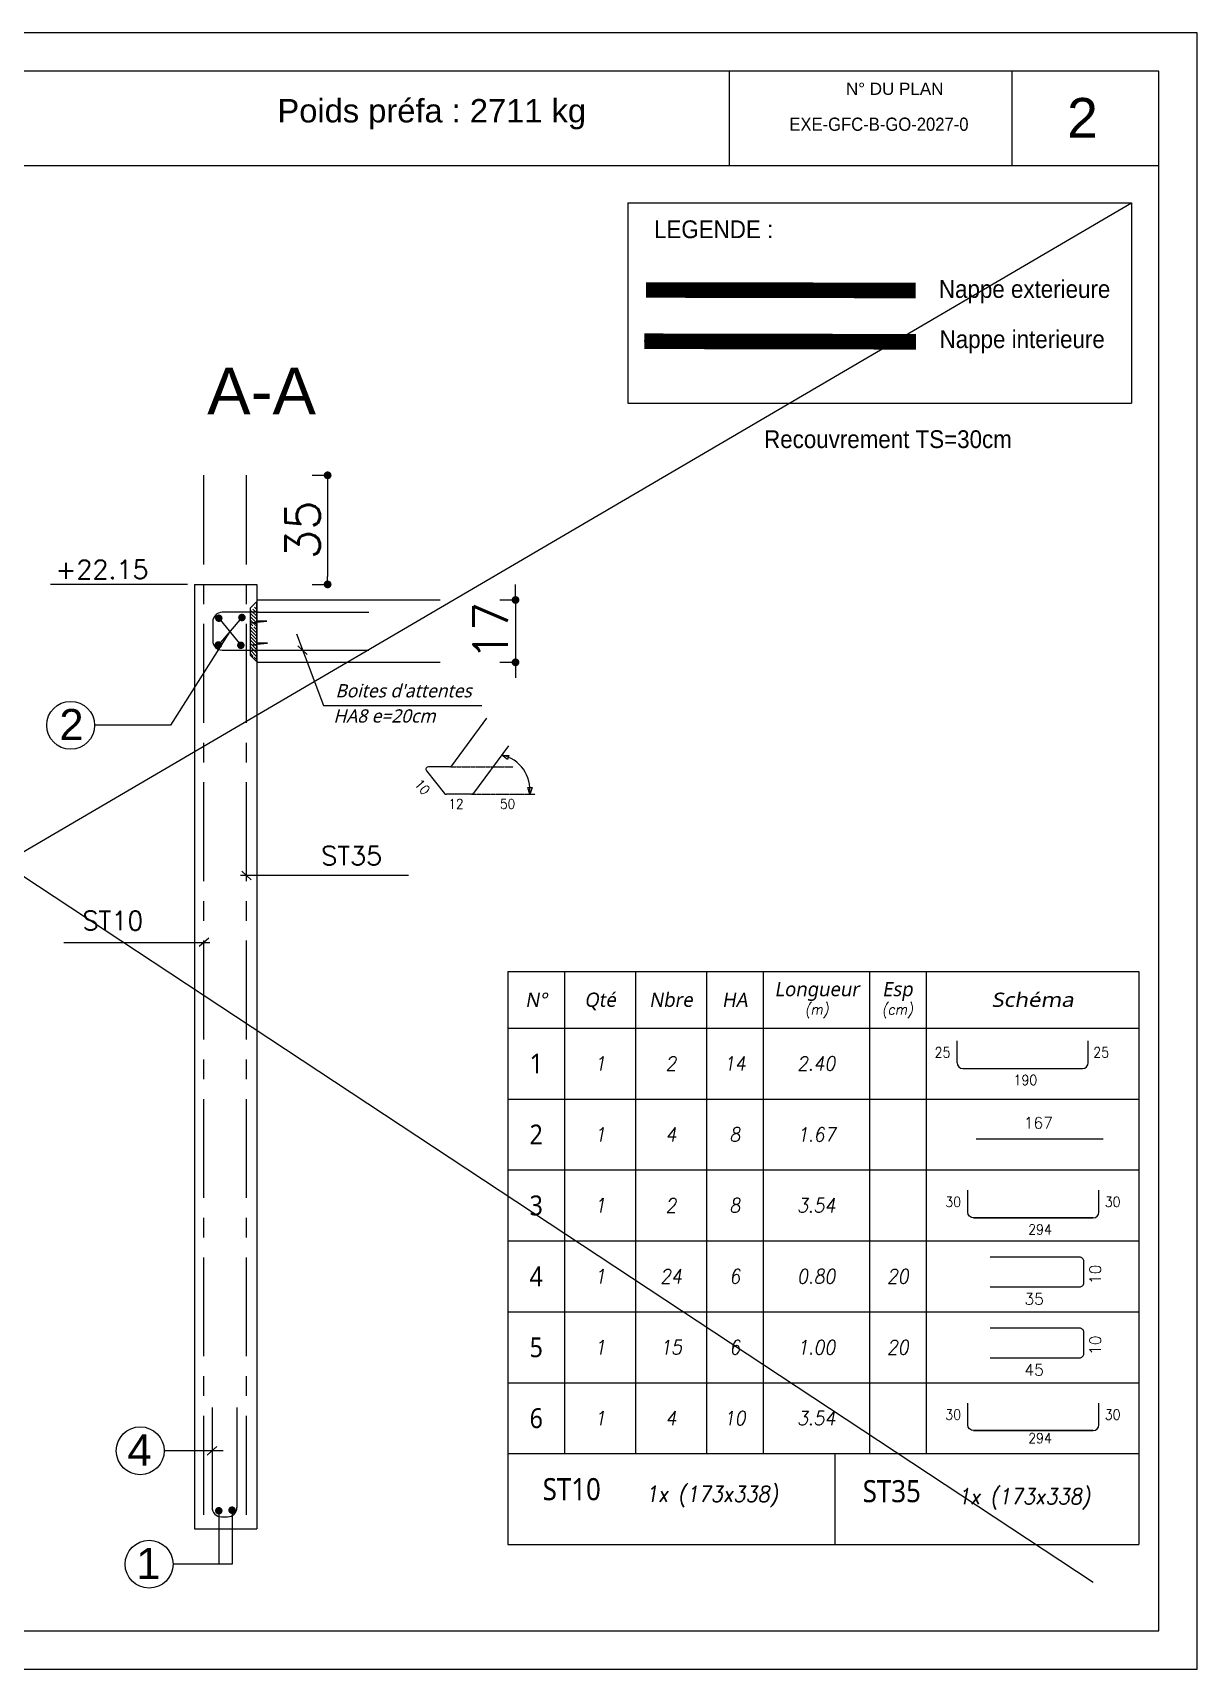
# Model space of a CAD drawing. Header units: millimetres. Extents: x -21776 to 63757, y -7870 to 8483.
# Drawn here: x -20762 to -20389, y 1179 to 1704 of the extents above; entities that cross this region are included whole.
import ezdxf
from ezdxf.enums import TextEntityAlignment as Align

# ---------------------------------------------------------------- set-up
doc = ezdxf.new("R2010")
doc.units = ezdxf.units.MM
doc.header["$PDMODE"] = 34
for name, pattern in [('AXESX2', [101.6, 63.5, -12.7, 12.7, -12.7]), ('HIDDEN', [0.375, 0.25, -0.125]), ('HIDDEN2', [0.1875, 0.125, -0.0625])]:
    doc.linetypes.add(name, pattern=pattern)
for name, color, linetype in [('COTATION', 1, 'Continuous'), ('D2D(20)', 3, 'Continuous'), ('GO-CARTOUCHE', 7, 'Continuous'), ('GO-FER-HA', 140, 'Continuous'), ('GO-MUR-SUP', 255, 'HIDDEN'), ('GO-TEXTE', 9, 'Continuous'), ('GO-TEXTE-FER', 3, 'Continuous'), ('PREDALLES', 7, 'Continuous'), ('préfa v', 2, 'Continuous'), ('STR_ACIER_BAS', 6, 'Continuous'), ('STR_AXES', 4, 'AXESX2'), ('STR_TXT', 102, 'Continuous'), ('TEXTE-ACIER', 3, 'Continuous')]:
    doc.layers.add(name, color=color, linetype=linetype)
doc.styles.add('FIN', font='romans.shx')
doc.styles.add('Lucida', font='')
doc.styles.get("Standard").update_dxf_attribs({"font": 'romans.shx'})
doc.styles.add('Tableau', font='romans.shx', dxfattribs={"width": 0.9, "oblique": 10})
doc.styles.add('Tableau2', font='trebuc.TTF', dxfattribs={"width": 0.9, "oblique": 10})
doc.styles.add('TEXTE', font='romans.shx')
doc.styles.add('TEXTEBA', font='ARIAL.TTF')
doc.styles.get('Lucida').set_extended_font_data('Lucida Sans', italic=True)
doc.dimstyles.new('COUPE-20', dxfattribs={"dimscale": 0.5, "dimtxt": 22, "dimasz": 5, "dimexe": 0.05, "dimexo": 0, "dimgap": 5, "dimtad": 1, "dimdsep": 46, "dimtxsty": 'Standard', "dimblk1": 'DOT', "dimblk2": 'DOT', "dimsah": 1, "dimcen": 0, "dimdle": 150, "dimclrd": 1, "dimclre": 1, "dimclrt": 7, "dimadec": 0, "dimazin": 0, "dimtfac": 1, "dimtix": 1, "dimtmove": 2, "dimatfit": 3, "dimldrblk": 'DOT', "dimfxl": 0, "dimtvp": 1, "dimtolj": 1, "dimtzin": 0, "dimarcsym": 0})

# ---------------------------------------------------------------- blocks, each defined once
blk = doc.blocks.new('_DOT')
at = {"color": 0, "linetype": 'ByBlock'}
blk.add_line((-0.5, 0), (-1, 0), dxfattribs=at)
at = {"color": 0, "linetype": 'ByBlock', "const_width": 0.5}
blk.add_lwpolyline([(-0.25, 0, 1), (0.25, 0, 1)], format="xyb", close=True, dxfattribs=at)
blk = doc.blocks.new('*D1004')
at = {"layer": 'COTATION', "color": 1, "lineweight": -2}
for p, q in [((-20672.84, 1562.01), (-20667.82, 1562.01)), ((-20667.84, 1559.51), (-20667.84, 1529.51)), ((-20672.84, 1527.01), (-20667.82, 1527.01))]:
    blk.add_line(p, q, dxfattribs=at)
at = {"layer": 'DEFPOINTS', "color": 0}
for p in [(-20678.82, 1562.01), (-20678.82, 1527.01), (-20667.84, 1527.01)]:
    blk.add_point(p, dxfattribs=at)
at = {"layer": 'COTATION', "color": 1, "lineweight": -2, "xscale": 2.5, "yscale": 2.5, "zscale": 2.5}
for p, rotation in [((-20667.84, 1562.01), 90), ((-20667.84, 1527.01), 270)]:
    blk.add_blockref('_DOT', p, dxfattribs=dict(at, rotation=rotation))
at = {"layer": 'COTATION', "color": 7, "insert": (-20675.84, 1544.51), "char_height": 11, "attachment_point": 5, "rotation": 90}
blk.add_mtext('\\A1;35', dxfattribs=at)
blk = doc.blocks.new('*D1005')
at = {"layer": 'COTATION', "color": 1, "lineweight": -2}
for p, q in [((-20607.55, 1524.51), (-20607.55, 1527.01)), ((-20612.55, 1522.01), (-20607.52, 1522.01)), ((-20607.55, 1522.01), (-20607.55, 1502.01)), ((-20612.55, 1502.01), (-20607.52, 1502.01)), ((-20607.55, 1499.51), (-20607.55, 1497.01))]:
    blk.add_line(p, q, dxfattribs=at)
at = {"layer": 'DEFPOINTS', "color": 0}
for p in [(-20620.43, 1522.01), (-20620.43, 1502.01), (-20607.55, 1502.01)]:
    blk.add_point(p, dxfattribs=at)
at = {"layer": 'COTATION', "color": 1, "lineweight": -2, "xscale": 2.5, "yscale": 2.5, "zscale": 2.5}
for p, rotation in [((-20607.55, 1522.01), 270), ((-20607.55, 1502.01), 90)]:
    blk.add_blockref('_DOT', p, dxfattribs=dict(at, rotation=rotation))
at = {"layer": 'COTATION', "color": 7, "insert": (-20615.55, 1512.01), "char_height": 11, "attachment_point": 5, "rotation": 90}
blk.add_mtext('\\A1;17', dxfattribs=at)
blk = doc.blocks.new('Désignation')
at = {"layer": 'GO-TEXTE-FER'}
for p, q in [((0, 0.8), (8.9, 0.8)), ((0, 0.8), (0, 0)), ((0.8, 0.8), (0.8, 0)), ((1.8, 0.8), (1.8, 0)), ((2.8, 0.8), (2.8, 0)), ((3.6, 0.8), (3.6, 0)), ((5.1, 0.8), (5.1, 0)), ((5.9, 0.8), (5.9, 0)), ((8.9, 0.8), (8.9, 0)), ((0, 0), (8.9, 0))]:
    blk.add_line(p, q, dxfattribs=at)
at = {"layer": 'GO-TEXTE-FER', "style": 'Tableau2', "oblique": 10}
for s, p in [('N°', (0.4, 0.4)), ('Qté', (1.3, 0.4)), ('Nbre', (2.3, 0.4)), ('HA', (3.2, 0.4)), ('Longueur', (4.356, 0.55)), ('Esp', (5.494, 0.55))]:
    blk.add_text(s, height=0.2, dxfattribs=at).set_placement(p, align=Align.MIDDLE_CENTER)
at = {"layer": 'GO-TEXTE-FER', "style": 'Tableau2', "oblique": 10, "width": 1.2}
blk.add_text('Schéma', height=0.2, dxfattribs=at).set_placement((7.4, 0.4), align=Align.MIDDLE_CENTER)
at = {"layer": 'GO-TEXTE-FER', "color": 7, "style": 'Tableau', "oblique": 10, "width": 0.9}
for s, p in [('(m)', (4.356, 0.265)), ('(cm)', (5.494, 0.265))]:
    blk.add_text(s, height=0.15, dxfattribs=at).set_placement(p, align=Align.MIDDLE_CENTER)
blk = doc.blocks.new('Barre libre')
at = {"layer": 'GO-TEXTE-FER'}
for p, q in [((0, 0), (0, -1)), ((0, 0), (8.9, 0)), ((0.8, 0), (0.8, -1)), ((1.8, 0), (1.8, -1)), ((2.8, 0), (2.8, -1)), ((3.6, 0), (3.6, -1)), ((5.1, 0), (5.1, -1)), ((5.9, 0), (5.9, -1)), ((8.9, 0), (8.9, -1)), ((0, -1), (8.9, -1))]:
    blk.add_line(p, q, dxfattribs=at)
at = {"layer": 'GO-TEXTE-FER', "color": 1}
blk.add_line((6.603, -0.563), (8.394, -0.563), dxfattribs=at)
at = {"layer": 'GO-TEXTE-FER', "style": 'Tableau2', "width": 0.9}
blk.add_attdef('NUMERO', text='', height=0.28, dxfattribs=at).set_placement((0.4, -0.5), align=Align.MIDDLE_CENTER)
at = {"layer": 'GO-TEXTE-FER', "style": 'Tableau', "oblique": 10, "width": 0.9}
for tag, p in [('QUANTITE', (1.3, -0.5)), ('NOMBRE', (2.3, -0.5)), ('NUANCE', (3.2, -0.5)), ('LONGUEUR', (4.35, -0.5)), ('ESPACEMENTS', (5.5, -0.5))]:
    blk.add_attdef(tag, text='', height=0.2, dxfattribs=at).set_placement(p, align=Align.MIDDLE_CENTER)
at = {"layer": 'GO-TEXTE-FER', "color": 1, "style": 'Tableau'}
blk.add_attdef('Longueur', text='', height=0.16, dxfattribs=at).set_placement((7.481, -0.336), align=Align.MIDDLE_CENTER)
blk = doc.blocks.new('Spécial')
at = {"layer": 'GO-TEXTE-FER'}
for p, q in [((0, 0), (0, -1)), ((0, 0), (8.9, 0)), ((0.8, 0), (0.8, -1)), ((1.8, 0), (1.8, -1)), ((2.8, 0), (2.8, -1)), ((3.6, 0), (3.6, -1)), ((5.1, 0), (5.1, -1)), ((5.9, 0), (5.9, -1)), ((8.9, 0), (8.9, -1)), ((0, -1), (8.9, -1))]:
    blk.add_line(p, q, dxfattribs=at)
at = {"layer": 'GO-TEXTE-FER', "style": 'Tableau2', "width": 0.9}
blk.add_attdef('NUMERO', text='', height=0.28, dxfattribs=at).set_placement((0.4, -0.5), align=Align.MIDDLE_CENTER)
at = {"layer": 'GO-TEXTE-FER', "style": 'Tableau', "oblique": 10, "width": 0.9}
for tag, p in [('QUANTITE', (1.3, -0.5)), ('NOMBRE', (2.3, -0.5)), ('NUANCE', (3.2, -0.5)), ('LONGUEUR', (4.35, -0.5)), ('ESPACEMENTS', (5.5, -0.5))]:
    blk.add_attdef(tag, text='', height=0.2, dxfattribs=at).set_placement(p, align=Align.MIDDLE_CENTER)
blk = doc.blocks.new('U')
at = {"layer": 'GO-TEXTE-FER'}
for p, q in [((0, 0), (0, -1)), ((0, 0), (8.9, 0)), ((0.8, 0), (0.8, -1)), ((1.8, 0), (1.8, -1)), ((2.8, 0), (2.8, -1)), ((3.6, 0), (3.6, -1)), ((5.1, 0), (5.1, -1)), ((5.9, 0), (5.9, -1)), ((8.9, 0), (8.9, -1)), ((0, -1), (8.9, -1))]:
    blk.add_line(p, q, dxfattribs=at)
at = {"layer": 'GO-TEXTE-FER', "color": 1}
blk.add_lwpolyline([(6.803, -0.65), (8.063, -0.65, 0.414214), (8.123, -0.59), (8.123, -0.29, 0.414214), (8.063, -0.23), (6.803, -0.23)], format="xyb", dxfattribs=at)
at = {"layer": 'GO-TEXTE-FER', "color": 1, "style": 'Tableau'}
blk.add_attdef('Largeur', text='', height=0.16, rotation=90, dxfattribs=at).set_placement((8.284, -0.472), align=Align.MIDDLE_CENTER)
at = {"layer": 'GO-TEXTE-FER', "style": 'Tableau2', "width": 0.9}
blk.add_attdef('NUMERO', text='', height=0.28, dxfattribs=at).set_placement((0.4, -0.5), align=Align.MIDDLE_CENTER)
at = {"layer": 'GO-TEXTE-FER', "style": 'Tableau', "oblique": 10, "width": 0.9}
for tag, p in [('QUANTITE', (1.3, -0.5)), ('NOMBRE', (2.3, -0.5)), ('NUANCE', (3.2, -0.5)), ('LONGUEUR', (4.35, -0.5)), ('ESPACEMENTS', (5.5, -0.5))]:
    blk.add_attdef(tag, text='', height=0.2, dxfattribs=at).set_placement(p, align=Align.MIDDLE_CENTER)
at = {"layer": 'GO-TEXTE-FER', "color": 1, "style": 'Tableau'}
blk.add_attdef('Longueur', text='', height=0.16, dxfattribs=at).set_placement((7.422, -0.819), align=Align.MIDDLE_CENTER)

msp = doc.modelspace()

# ---------------------------------------------------------------- hatches: boundary and pattern name
at = {"layer": 'GO-FER-HA'}
h = msp.add_hatch(dxfattribs=at)
h.set_pattern_fill('ANSI31', color=9, scale=6.075, angle=-450, style=0)
h.set_pattern_definition([(135, (375204.13855, -53480.8196), (-0.536959212, -0.536959212), [])])
h.paths.add_polyline_path([(-20690.59939, 1520.39116), (-20692.62439, 1518.36616), (-20692.62439, 1516.74031), (-20690.59939, 1516.74031)])
h.paths.add_polyline_path([(-20690.59939, 1516.74031), (-20692.62439, 1516.74031), (-20692.62439, 1513.58741), (-20690.59939, 1513.78757)])
h.paths.add_polyline_path([(-20690.59939, 1513.25355), (-20692.62439, 1513.57041), (-20692.62439, 1503.808), (-20690.59939, 1504.01766)])
h.paths.add_polyline_path([(-20692.16201, 1503.72878), (-20690.59939, 1502.16616), (-20690.59939, 1503.58953)])

# ---------------------------------------------------------------- linework, layer by layer
for p, q in [((-20571.47585, 1649.46071), (-20409.93211, 1649.46071)), ((-20571.47585, 1649.46071), (-20571.47585, 1585.17533)), ((-20409.93211, 1649.46071), (-20409.93211, 1585.17533)), ((-20571.47585, 1585.17533), (-20409.93211, 1585.17533))]:
    msp.add_line(p, q)
at = {"layer": 'COTATION'}
for p, q in [((-20695.3441, 1516.39214), (-20702.90028, 1507.60055)), ((-20702.75925, 1516.16671), (-20695.68242, 1507.48783))]:
    msp.add_line(p, q, dxfattribs=at)
at = {"layer": 'D2D(20)', "ltscale": 0.5}
for centre in [(-20750.30187, 1481.80725), (-20727.96888, 1249.08914), (-20725.12886, 1212.68749)]:
    msp.add_circle(centre, 7.67953, dxfattribs=at)
at = {"layer": 'GO-CARTOUCHE', "color": 2, "ltscale": 3}
for p, q in [((-20699.24356, 1511.85514), (-20718.30571, 1481.80725)), ((-20677.84586, 1511.11661), (-20669.17351, 1488.14151)), ((-20677.39812, 1507.28113), (-20674.36299, 1504.53901)), ((-20669.17351, 1488.14151), (-20618.34905, 1488.14151)), ((-20718.30571, 1481.80725), (-20742.62233, 1481.80725)), ((-20641.85516, 1433.62919), (-20695.79207, 1433.62919)), ((-20695.38443, 1435.00025), (-20692.34931, 1432.25812)), ((-20706.00781, 1413.53879), (-20709.04293, 1410.79667)), ((-20752.52471, 1412.16773), (-20705.60017, 1412.16773)), ((-20703.41464, 1250.4602), (-20706.44976, 1247.71808))]:
    msp.add_line(p, q, dxfattribs=at)
at = {"layer": 'GO-CARTOUCHE', "color": 3}
for p, q in [((-20609.9919, 1248.16823), (-20609.9919, 1218.97529)), ((-20505.11902, 1248.16823), (-20505.11902, 1218.97529)), ((-20407.4919, 1248.16823), (-20407.4919, 1218.97529)), ((-20609.9919, 1218.97529), (-20407.4919, 1218.97529))]:
    msp.add_line(p, q, dxfattribs=at)
at = {"layer": 'GO-CARTOUCHE', "linetype": 'Continuous'}
for points in [[(-20388.78223, 1178.98589), (-20388.78223, 1703.98588), (-21131.20646, 1703.98588), (-21131.20646, 1178.98589)], [(-20401.15473, 1191.35839), (-20401.15473, 1691.61338), (-21118.83396, 1691.61338), (-21118.83396, 1191.35839)]]:
    msp.add_lwpolyline(points, close=True, dxfattribs=at)
at = {"layer": 'GO-FER-HA'}
msp.add_line((-20479.06192, 1605.01148), (-20566.24141, 1605.01135), dxfattribs=at)
at = {"layer": 'GO-FER-HA', "color": 1}
for p, q in [((-20690.02888, 1518.06007), (-20701.66683, 1518.06007)), ((-20690.59939, 1521.5114), (-20692.62439, 1519.4864)), ((-20692.62439, 1504.19116), (-20692.62439, 1519.4864)), ((-20690.59939, 1502.16616), (-20690.59939, 1521.5114)), ((-20690.59939, 1518.87388), (-20690.59939, 1521.5114)), ((-20690.59939, 1507.35394), (-20690.59939, 1518.02295)), ((-20690.02888, 1518.06007), (-20654.59138, 1518.06007)), ((-20704.70433, 1515.02257), (-20704.70433, 1508.94757)), ((-20692.69093, 1514.70107), (-20687.39344, 1515.22472)), ((-20690.59939, 1514.37379), (-20692.69093, 1514.70107)), ((-20687.39344, 1515.22472), (-20690.59939, 1515.22472)), ((-20692.82174, 1507.6067), (-20687.13184, 1508.19581)), ((-20690.59939, 1507.40867), (-20692.82174, 1507.6067)), ((-20687.13184, 1508.19581), (-20690.59939, 1508.19581)), ((-20701.66683, 1505.91007), (-20690.02888, 1505.91007)), ((-20690.59939, 1502.16616), (-20692.62439, 1504.19116)), ((-20690.59939, 1502.16616), (-20690.59939, 1506.56679)), ((-20690.02888, 1505.91007), (-20654.59138, 1505.91007))]:
    msp.add_line(p, q, dxfattribs=at)
at = {"layer": 'GO-FER-HA', "linetype": 'HIDDEN2', "ltscale": 120, "const_width": 5}
msp.add_lwpolyline([(-20479.12205, 1621.29503), (-20565.67993, 1621.46631)], dxfattribs=at)
at = {"layer": 'GO-FER-HA', "const_width": 5}
msp.add_lwpolyline([(-20479.06192, 1604.84007), (-20566.24141, 1605.01135)], dxfattribs=at)
at = {"layer": 'GO-FER-HA', "color": 6, "linetype": 'Continuous', "const_width": 1.2}
for points in [[(-20702.75925, 1516.76671, 1), (-20702.75925, 1515.56671, 1)], [(-20695.3441, 1516.99214, 1), (-20695.3441, 1515.79214, 1)], [(-20702.90028, 1508.20055, 1), (-20702.90028, 1507.00055, 1)], [(-20695.68242, 1508.08783, 1), (-20695.68242, 1506.88783, 1)], [(-20702.75925, 1230.4386, 1), (-20702.75925, 1229.2386, 1)], [(-20698.5066, 1230.63348, 1), (-20698.5066, 1229.43348, 1)]]:
    msp.add_lwpolyline(points, format="xyb", close=True, dxfattribs=at)
at = {"layer": 'GO-FER-HA', "color": 1}
for centre, start, end in [((-20701.66683, 1515.02257), 90, 180), ((-20701.66683, 1508.94757), 180, 270)]:
    msp.add_arc(centre, 3.0375, start, end, dxfattribs=at)
at = {"layer": 'GO-TEXTE', "color": 7}
for p, q in [((-20539.02357, 1691.61338), (-20539.02357, 1661.31564)), ((-20448.31747, 1691.61338), (-20448.31747, 1661.31564)), ((-20401.15473, 1661.31564), (-21118.83396, 1661.31564))]:
    msp.add_line(p, q, dxfattribs=at)
at = {"layer": 'GO-TEXTE'}
for points in [[(-21118.83396, 1234.36842), (-20409.93211, 1649.46071)], [(-21094.08666, 1650.18023), (-20422.15672, 1206.93858)]]:
    msp.add_lwpolyline(points, dxfattribs=at)
at = {"layer": 'GO-TEXTE-FER'}
for p, q in [((-20616.90086, 1484.07693), (-20628.09251, 1468.8215)), ((-20609.78901, 1475.25989), (-20620.98066, 1460.00446))]:
    msp.add_line(p, q, dxfattribs=at)
at = {"layer": 'GO-TEXTE-FER', "color": 1}
msp.add_line((-20465.83633, 1373.56891), (-20465.83633, 1380.59092), dxfattribs=at)
at = {"layer": 'GO-TEXTE-FER', "color": 1, "flags": 128}
for points in [[(-20611.97232, 1472.24386), (-20609.67915, 1472.13706), (-20610.07885, 1470.80257), (-20611.97232, 1472.24386)], [(-20602.99277, 1459.64173), (-20603.54563, 1461.86982), (-20602.15257, 1461.86808), (-20602.99277, 1459.64173)]]:
    msp.add_lwpolyline(points, dxfattribs=at)
at = {"layer": 'GO-TEXTE-FER', "color": 1}
for points in [[(-20463.99517, 1371.72775), (-20425.60077, 1371.72775, 0.414213562), (-20423.75961, 1373.56891), (-20423.75961, 1380.59092)], [(-20422.16739, 1323.78246), (-20460.56179, 1323.78246, -0.414213562), (-20462.40295, 1325.62362), (-20462.40295, 1332.64564)], [(-20460.56179, 1323.78246), (-20422.16739, 1323.78246, 0.414213562), (-20420.32623, 1325.62362), (-20420.32623, 1332.64564)], [(-20422.16739, 1255.53266), (-20460.56179, 1255.53266, -0.414213562), (-20462.40295, 1257.37382), (-20462.40295, 1264.39584)], [(-20460.56179, 1255.53266), (-20422.16739, 1255.53266, 0.414213562), (-20420.32623, 1257.37382), (-20420.32623, 1264.39584)]]:
    msp.add_lwpolyline(points, format="xyb", dxfattribs=at)
for centre, radius, start, end in [((-20614.32998, 1461.06371), 11.42604, 352.8509766, 78.0919643), ((-20463.99517, 1373.56891), 1.84116, 180, 270)]:
    msp.add_arc(centre, radius, start, end, dxfattribs=at)
at = {"layer": 'PREDALLES'}
for p, q in [((-20690.59939, 1522.01267), (-20631.71382, 1522.01267)), ((-20690.59939, 1502.01267), (-20631.71382, 1502.01267))]:
    msp.add_line(p, q, dxfattribs=at)
at = {"layer": 'préfa v', "color": 2, "ltscale": 3}
for p, q in [((-20712.76854, 1527.01267), (-20756.74496, 1527.01267)), ((-20701.34661, 1249.08914), (-20720.28934, 1249.08914)), ((-20702.75925, 1229.8386), (-20702.75925, 1212.68749)), ((-20698.5066, 1230.03348), (-20698.5066, 1212.68749)), ((-20698.5066, 1212.68749), (-20717.44933, 1212.68749))]:
    msp.add_line(p, q, dxfattribs=at)
at = {"layer": 'préfa v'}
for p, q in [((-20710.59939, 1527.01267), (-20690.59939, 1527.01267)), ((-20710.59939, 1527.01267), (-20710.59939, 1224.01267)), ((-20690.59939, 1527.01267), (-20690.59939, 1224.01267)), ((-20710.59939, 1224.01267), (-20690.59939, 1224.01267))]:
    msp.add_line(p, q, dxfattribs=at)
at = {"layer": 'STR_ACIER_BAS'}
for p, q in [((-20704.9322, 1262.90906), (-20704.9322, 1230.90922)), ((-20696.9322, 1262.90906), (-20696.9322, 1230.90922)), ((-20701.9322, 1227.90922), (-20699.9322, 1227.90922))]:
    msp.add_line(p, q, dxfattribs=at)
for centre, start, end in [((-20701.9322, 1230.90922), 180, 270), ((-20699.9322, 1230.90922), 270, 0)]:
    msp.add_arc(centre, 3, start, end, dxfattribs=at)
at = {"layer": 'STR_AXES', "ltscale": 0.5}
for p, q in [((-20707.52537, 1228.57599), (-20707.52537, 1562.01267)), ((-20693.86687, 1228.57599), (-20693.86687, 1562.01267))]:
    msp.add_line(p, q, dxfattribs=at)
at = {"layer": 'TEXTE-ACIER'}
for p, q in [((-20636.11451, 1467.19245), (-20630.29322, 1459.97541)), ((-20628.73755, 1468.49471), (-20635.49182, 1468.49471)), ((-20621.6257, 1459.67767), (-20629.67054, 1459.67767))]:
    msp.add_line(p, q, dxfattribs=at)
at = {"layer": 'TEXTE-ACIER', "color": 1, "linetype": 'HIDDEN2', "ltscale": 0.025}
for p, q in [((-20628.33225, 1468.49471), (-20608.32929, 1468.49471)), ((-20621.2204, 1459.67767), (-20601.21744, 1459.67767))]:
    msp.add_line(p, q, dxfattribs=at)
at = {"layer": 'TEXTE-ACIER'}
for centre, start, end in [((-20635.49182, 1467.69471), 90, 218.8897466), ((-20628.73755, 1469.29471), 270, 323.7355746), ((-20629.67054, 1460.47767), 218.8897466, 270), ((-20621.6257, 1460.47767), 270, 323.7355746)]:
    msp.add_arc(centre, 0.8, start, end, dxfattribs=at)

# ---------------------------------------------------------------- block references
at = {"layer": 'GO-MUR-SUP', "xscale": 22.75280897624179, "yscale": 22.75280897625271, "zscale": 22.75280897625}
msp.add_blockref('Désignation', (-20609.9919, 1384.66783), dxfattribs=at)
for name, p, values in [('Barre libre', (-20609.9919, 1361.91502), {'NUMERO': '2', 'QUANTITE': '1', 'NOMBRE': '4', 'NUANCE': '8', 'Longueur': '167', 'LONGUEUR': '1.67'}), ('U', (-20609.9919, 1316.41803), {'NUMERO': '4', 'QUANTITE': '1', 'NOMBRE': '24', 'NUANCE': '6', 'Longueur': '35', 'Largeur': '10', 'LONGUEUR': '0.80', 'ESPACEMENTS': '20'}), ('U', (-20609.9919, 1293.66522), {'NUMERO': '5', 'QUANTITE': '1', 'NOMBRE': '15', 'NUANCE': '6', 'Longueur': '45', 'Largeur': '10', 'LONGUEUR': '1.00', 'ESPACEMENTS': '20'})]:
    msp.add_blockref(name, p, dxfattribs=at).add_auto_attribs(values)
at = {"layer": 'GO-TEXTE-FER', "xscale": 22.74418440003501, "yscale": 22.74418440003501, "zscale": 22.7441844}
for p, values in [((-20609.9919, 1384.66783), {'NUMERO': '1', 'QUANTITE': '1', 'NOMBRE': '2', 'NUANCE': '14', 'LONGUEUR': '2.40'}), ((-20609.9919, 1339.16222), {'NUMERO': '3', 'QUANTITE': '1', 'NOMBRE': '2', 'NUANCE': '8', 'LONGUEUR': '3.54'}), ((-20609.9919, 1270.91241), {'NUMERO': '6', 'QUANTITE': '1', 'NOMBRE': '4', 'NUANCE': '10', 'LONGUEUR': '3.54'})]:
    msp.add_blockref('Spécial', p, dxfattribs=at).add_auto_attribs(values)

# ---------------------------------------------------------------- texts
at = {"layer": 'GO-CARTOUCHE', "color": 2, "style": 'TEXTEBA'}
msp.add_text('2', height=12.74873, dxfattribs=at).set_placement((-20430.56263, 1670.30589))
at = {"layer": 'GO-CARTOUCHE', "color": 2, "style": 'TEXTEBA', "width": 0.9}
for s, height, p in [('EXE-GFC-B-GO-2027-0', 4.2424242, (-20490.93276, 1672.51629)), ('LEGENDE :', 5.7024, (-20543.97264, 1638.08347)), ('Nappe exterieure', 5.7024, (-20444.18438, 1618.91244)), ('Nappe interieure', 5.7024, (-20444.9528, 1602.82167)), ('Recouvrement TS=30cm', 5.7024, (-20488.0426, 1570.7499))]:
    msp.add_text(s, height=height, dxfattribs=at).set_placement(p, align=Align.CENTER)
at = {"layer": 'GO-TEXTE', "style": 'TEXTEBA'}
msp.add_text('N° DU PLAN', height=3.904297, dxfattribs=at).set_placement((-20485.87279, 1684.05166), align=Align.CENTER)
at = {"layer": 'GO-TEXTE', "color": 2, "style": 'TEXTEBA'}
msp.add_text('Poids préfa : 2711 kg', height=7.5, dxfattribs=at).set_placement((-20683.92533, 1675.21524))
at = {"layer": 'GO-TEXTE', "linetype": 'Continuous', "style": 'Lucida'}
for s, p in [("Boites d'attentes", (-20665.34105, 1490.76287)), ('HA8 e=20cm', (-20665.98715, 1482.68494))]:
    msp.add_text(s, height=4.256, rotation=359.9982025, dxfattribs=at).set_placement(p)
at = {"layer": 'GO-TEXTE', "color": 6, "style": 'TEXTEBA'}
for s, p in [('2', (-20753.92146, 1477.04248)), ('4', (-20732.07097, 1244.32437)), ('1', (-20729.23096, 1207.92272))]:
    msp.add_text(s, height=10, dxfattribs=at).set_placement(p)
at = {"layer": 'GO-TEXTE-FER', "color": 1, "style": 'TEXTE', "width": 0.9}
msp.add_text('10', height=3.15, rotation=309.8185054, dxfattribs=at).set_placement((-20640.20929, 1462.89057))
for s, height, p in [('12', 3.15, (-20629.08388, 1455.00867)), ('50', 3.15, (-20612.52248, 1455.00867)), ('25', 3.27726, (-20473.06756, 1375.23634)), ('25', 3.27726, (-20422.14654, 1375.23634)), ('190', 3.27726, (-20447.72254, 1366.37873)), ('30', 3.27726, (-20469.63418, 1327.29105)), ('30', 3.27726, (-20418.45148, 1327.29105)), ('294', 3.27726, (-20443.04575, 1318.43344)), ('30', 3.27726, (-20469.63418, 1259.04125)), ('30', 3.27726, (-20418.45148, 1259.04125)), ('294', 3.27726, (-20443.04575, 1251.46746))]:
    msp.add_text(s, height=height, dxfattribs=at).set_placement(p)
at = {"layer": 'GO-TEXTE-FER', "style": 'Tableau', "oblique": 10, "width": 0.9}
for p in [(-20565.76098, 1232.71318), (-20465.58756, 1231.92797)]:
    msp.add_text('1x (173x338)', height=5.0561798, dxfattribs=at).set_placement(p)
at = {"layer": 'GO-TEXTE-FER', "style": 'Tableau2', "width": 0.9}
for tag, p in [('ST10', (-20589.5057, 1236.76202)), ('ST35', (-20486.80826, 1236.12109))]:
    msp.add_attdef(tag, text='1', height=7.07865, dxfattribs=at).set_placement(p, align=Align.MIDDLE_CENTER)
at = {"layer": 'STR_ACIER_BAS', "style": 'TEXTEBA'}
msp.add_text('A-A', height=15, dxfattribs=at).set_placement((-20706.4938, 1581.52361))
at = {"layer": 'STR_TXT', "style": 'FIN'}
msp.add_text('+22.15', height=6, dxfattribs=at).set_placement((-20755.14469, 1528.79996))
for s, p in [('ST35', (-20660.11179, 1436.98164)), ('ST10', (-20736.73078, 1416.13177))]:
    msp.add_text(s, height=6, dxfattribs=at).set_placement(p, align=Align.CENTER)

# ---------------------------------------------------------------- dimensions: what is measured, and where the dimension line sits
at = {"layer": 'COTATION'}
dim = msp.add_linear_dim(base=(-20667.84257, 1527.01267), p1=(-20678.81938, 1562.01267), p2=(-20678.81938, 1527.01267), angle=90, dimstyle='COUPE-20', dxfattribs=at)
dim.commit()
dim.dimension.update_dxf_attribs({"geometry": '*D1004', "text_midpoint": (-20675.84257, 1544.51267)})
dim = msp.add_linear_dim(base=(-20607.54863, 1502.01267), p1=(-20620.4304, 1522.01267), p2=(-20620.4304, 1502.01267), angle=90, text='17', dimstyle='COUPE-20', dxfattribs=at)
dim.commit()
dim.dimension.update_dxf_attribs({"geometry": '*D1005', "text_midpoint": (-20615.54863, 1512.01267)})

doc.saveas('drawing.dxf')
